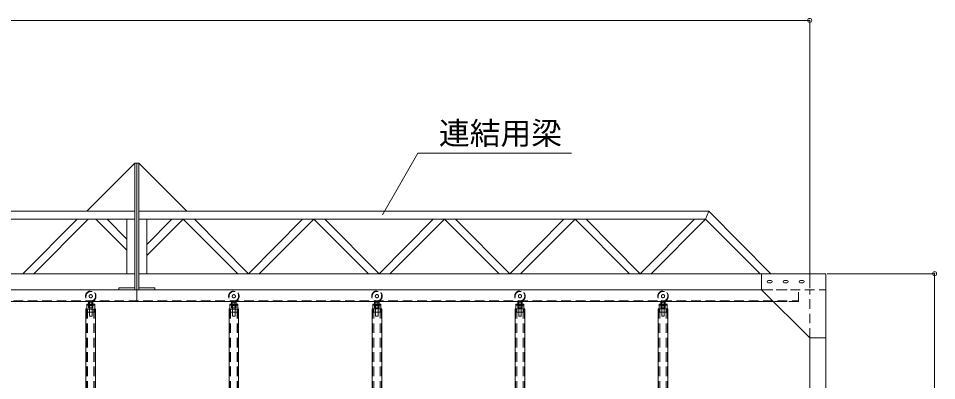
# Model space of a CAD drawing. Units: millimetres, scale not verified. Extents: x -12406 to 12406, y -8553 to 8553.
# Drawn here: x -2543 to 3189, y -732 to 1531 of the extents above; entities that cross this region are included whole.
import ezdxf
from ezdxf.enums import TextEntityAlignment as Align

# ---------------------------------------------------------------- set-up
doc = ezdxf.new("R2010")
doc.units = ezdxf.units.MM
doc.header["$LTSCALE"] = 50
doc.header["$PDMODE"] = 32
doc.header["$PDSIZE"] = 25
for name, pattern in [('CHAIN2', [12, 9, -1, 1, -1]), ('DASHED1', [1.8, 1.2, -0.6]), ('DOUBLE_CHAIN2', [12.8, 9, -1, 0.6, -0.6, 0.6, -1])]:
    doc.linetypes.add(name, pattern=pattern)
doc.layers.add('0-0_0', color=7, linetype='Continuous', lineweight=9)
doc.styles.add('ＭＳ ゴシック', font='')
doc.styles.get('ＭＳ ゴシック').set_extended_font_data('MS Gothic')

msp = doc.modelspace()

# ---------------------------------------------------------------- linework, layer by layer
at = {"layer": '0-0_0'}
for p, q in [((2396.07, 1518.12), (-11103.95, 1518.12)), ((-11003.95, 1518.12), (2296.07, 1518.12)), ((2396.07, -154), (2396.07, 1519.12)), ((-270.16, 303.58), (-50, 689.72)), ((-50, 689.72), (909.24, 689.72)), ((-1815.94, 626), (-2115.95, 326)), ((-1803.94, 626), (-1803.94, -238.68)), ((-1791.95, 326), (-1791.95, 626)), ((-1791.95, 626), (-1491.94, 326)), ((-1815.94, 326), (-6891.94, 326)), ((-1815.94, 326), (-1815.94, -164)), ((-1791.94, 326), (-1791.94, -164)), ((-1791.94, 326), (1766.98, 326)), ((1766.98, 326), (1746.59, 276)), ((1766.98, 326), (2154.26, -64)), ((-5890.48, 276), (-1815.94, 276)), ((-2177, 276), (-2514.64, -64)), ((-2106.96, 276), (-2447.89, -64)), ((-2059.76, 276), (-1865.94, 82.72)), ((-1989.72, 276), (-1865.94, 151.35)), ((-1865.94, -63.44), (-1865.94, 276)), ((1746.59, 276), (-1791.94, 276)), ((-1741.94, -63.44), (-1741.94, 276)), ((-1584.88, 276), (-1741.94, 117.84)), ((-1514.86, 276), (-1741.94, 49.53)), ((-1514.86, 276), (-1173.91, -64)), ((-1444.82, 276), (-1107.18, -64)), ((-769.54, 276), (-1107.18, -64)), ((-699.5, 276), (-1040.44, -64)), ((-699.5, 276), (-358.56, -64)), ((-629.47, 276), (-291.83, -64)), ((45.81, 276), (-291.83, -64)), ((115.84, 276), (-225.09, -64)), ((115.84, 276), (456.78, -64)), ((185.88, 276), (523.52, -64)), ((861.21, 276), (523.57, -64)), ((931.25, 276), (590.31, -64)), ((931.25, 276), (1272.18, -64)), ((1001.28, 276), (1338.91, -64)), ((1676.56, 276), (1338.91, -64)), ((1746.59, 276), (1405.65, -64)), ((1746.59, 276), (2087.53, -64)), ((-1815.94, -64), (-5890.48, -64)), ((-1791.94, -64), (2096.09, -64)), ((2496.06, -64), (2096.09, -64)), ((2096.09, -164), (2096.09, -64)), ((2138.09, -106.51), (2154.09, -106.51)), ((2238.08, -106.51), (2254.07, -106.51)), ((2338.07, -106.51), (2354.07, -106.51)), ((2496.06, -64), (2496.06, -4063.67)), ((2505.06, -64), (3177.06, -64)), ((3176.06, -4564.01), (3176.06, -64)), ((-11034.27, -164), (-1815.94, -164)), ((-1916.38, -152), (-1815.94, -152)), ((-1916.38, -152), (-1916.38, -164)), ((-1803.94, -164), (-1803.94, -238.68)), ((2096.09, -164), (-1803.94, -164)), ((-1691.51, -152), (-1791.94, -152)), ((-1691.51, -152), (-1691.51, -164)), ((2096.09, -164), (2396.07, -464)), ((2138.09, -121.5), (2154.09, -121.5)), ((2238.08, -121.5), (2254.07, -121.5)), ((2338.07, -121.5), (2354.07, -121.5)), ((3176.06, -164), (3176.06, -4464.01)), ((-10853.66, -238.68), (-1803.94, -238.68)), ((-2121.41, -4504.12), (-2121.41, -284.34)), ((-2116.4, -284.34), (-2121.41, -284.34)), ((-2116.4, -254.34), (-2116.4, -304.34)), ((-2077.66, -241.27), (-2105.37, -241.27)), ((-2105.37, -254.27), (-2105.37, -241.27)), ((-2077.66, -254.27), (-2105.37, -254.27)), ((-2099.41, -241.27), (-2099.41, -237.11)), ((-2098.44, -254.27), (-2098.44, -241.27)), ((-2084.59, -254.27), (-2084.59, -241.27)), ((-2083.41, -241.27), (-2083.41, -237.11)), ((-2077.66, -254.27), (-2077.66, -241.27)), ((-2061.4, -4504.12), (-2061.4, -284.34)), ((2170.77, -238.68), (-1803.94, -238.68)), ((-1228.4, -4504.12), (-1228.4, -284.34)), ((-1223.4, -284.34), (-1228.4, -284.34)), ((-1223.4, -254.34), (-1223.4, -304.34)), ((-1173.4, -254.34), (-1223.4, -254.34)), ((-1212.37, -254.27), (-1212.37, -241.27)), ((-1184.65, -254.27), (-1212.37, -254.27)), ((-1206.4, -241.27), (-1206.4, -237.11)), ((-1205.44, -254.27), (-1205.44, -241.27)), ((-1191.59, -254.27), (-1191.59, -241.27)), ((-1190.4, -241.27), (-1190.4, -237.11)), ((-1168.4, -284.34), (-1173.4, -284.34)), ((-1168.4, -4504.12), (-1168.4, -284.34)), ((-335.4, -4504.12), (-335.4, -284.34)), ((-330.41, -284.34), (-335.4, -284.34)), ((-330.41, -254.34), (-330.41, -304.34)), ((-319.37, -253.84), (-319.37, -240.84)), ((-291.65, -253.84), (-319.37, -253.84)), ((-313.4, -240.84), (-313.4, -236.68)), ((-312.44, -253.84), (-312.44, -240.84)), ((-298.59, -253.84), (-298.59, -240.84)), ((-297.41, -240.84), (-297.41, -236.68)), ((-275.4, -284.34), (-280.41, -284.34)), ((-275.4, -4504.12), (-275.4, -284.34)), ((557.6, -4504.12), (557.6, -284.34)), ((562.59, -284.34), (557.6, -284.34)), ((562.59, -253.91), (562.59, -304.34)), ((601.35, -240.84), (573.63, -240.84)), ((573.63, -253.84), (573.63, -240.84)), ((601.35, -253.84), (573.63, -253.84)), ((579.6, -240.84), (579.6, -236.68)), ((580.56, -253.84), (580.56, -240.84)), ((594.41, -253.84), (594.41, -240.84)), ((595.59, -240.84), (595.59, -236.68)), ((601.35, -253.84), (601.35, -240.84)), ((617.6, -284.34), (612.59, -284.34)), ((617.6, -4504.12), (617.6, -284.34)), ((1450.6, -4504.12), (1450.6, -284.34)), ((1455.6, -284.34), (1450.6, -284.34)), ((1455.6, -253.91), (1455.6, -304.34)), ((1494.35, -240.84), (1466.63, -240.84)), ((1466.63, -253.84), (1466.63, -240.84)), ((1494.35, -253.84), (1466.63, -253.84)), ((1472.6, -240.84), (1472.6, -236.68)), ((1473.56, -253.84), (1473.56, -240.84)), ((1487.41, -253.84), (1487.41, -240.84)), ((1488.6, -240.84), (1488.6, -236.68)), ((1494.35, -253.84), (1494.35, -240.84)), ((1510.6, -284.34), (1505.6, -284.34)), ((1510.6, -4504.12), (1510.6, -284.34)), ((562.59, -304.34), (612.59, -304.34)), ((2396.07, -4563.62), (2396.07, -463.97)), ((2496.06, -464), (2396.07, -464))]:
    msp.add_line(p, q, dxfattribs=at)
at = {"layer": '0-0_0', "linetype": 'CHAIN2'}
msp.add_line((2096.09, -64), (2096.09, -164), dxfattribs=at)
at = {"layer": '0-0_0', "linetype": 'DASHED1'}
for p, q in [((-11034.27, -165.6), (2326.38, -165.6)), ((2096.09, -164), (2496.06, -164)), ((2326.38, -238.68), (2326.38, -164)), ((2396.07, -463.97), (2396.07, -164)), ((-11034.27, -232.68), (2326.38, -232.68)), ((-11034.27, -236.68), (2326.38, -236.68)), ((-2119.11, -284.34), (-2119.11, -4504.34)), ((-2066.4, -260.77), (-2116.4, -260.77)), ((-2116.4, -284.77), (-2066.4, -284.77)), ((-2111.4, -284.34), (-2111.4, -4504.34)), ((-2105.37, -277.27), (-2105.37, -260.34)), ((-2077.66, -264.27), (-2105.37, -264.27)), ((-2077.66, -277.27), (-2105.37, -277.27)), ((-2099.41, -329.84), (-2099.41, -241.27)), ((-2083.41, -329.84), (-2083.41, -241.27)), ((-2077.66, -277.27), (-2077.66, -260.34)), ((-2071.41, -284.34), (-2071.41, -4504.34)), ((-2063.7, -284.34), (-2063.7, -4504.34)), ((-1226.11, -284.34), (-1226.11, -4504.34)), ((-1173.4, -260.77), (-1223.4, -260.77)), ((-1223.4, -284.77), (-1173.4, -284.77)), ((-1218.4, -284.34), (-1218.4, -4504.34)), ((-1212.37, -277.27), (-1212.37, -260.34)), ((-1184.65, -264.27), (-1212.37, -264.27)), ((-1184.65, -277.27), (-1212.37, -277.27)), ((-1190.4, -329.84), (-1190.4, -241.27)), ((-1184.65, -277.27), (-1184.65, -260.34)), ((-1178.4, -284.34), (-1178.4, -4504.34)), ((-1170.71, -284.34), (-1170.71, -4504.34)), ((-333.1, -284.34), (-333.1, -4504.34)), ((-280.41, -260.34), (-330.41, -260.34)), ((-330.41, -284.34), (-280.41, -284.34)), ((-325.4, -284.34), (-325.4, -4504.34)), ((-319.37, -276.84), (-319.37, -259.91)), ((-291.65, -263.84), (-319.37, -263.84)), ((-291.65, -276.84), (-319.37, -276.84)), ((-297.41, -329.4), (-297.41, -240.84)), ((-291.65, -276.84), (-291.65, -259.91)), ((-285.4, -284.34), (-285.4, -4504.34)), ((-277.7, -284.34), (-277.7, -4504.34)), ((559.89, -284.34), (559.89, -4504.34)), ((612.59, -260.34), (562.59, -260.34)), ((562.59, -283.9), (612.59, -283.9)), ((567.6, -284.34), (567.6, -4504.34)), ((573.63, -276.84), (573.63, -259.91)), ((601.35, -263.84), (573.63, -263.84)), ((601.35, -276.84), (573.63, -276.84)), ((579.6, -329.4), (579.6, -240.84)), ((595.59, -329.4), (595.59, -240.84)), ((601.35, -276.84), (601.35, -259.91)), ((607.6, -284.34), (607.6, -4504.34)), ((615.29, -284.34), (615.29, -4504.34)), ((1452.89, -284.34), (1452.89, -4504.34)), ((1505.6, -260.34), (1455.6, -260.34)), ((1455.6, -284.34), (1505.6, -284.34)), ((1460.6, -284.34), (1460.6, -4504.34)), ((1466.63, -276.84), (1466.63, -259.91)), ((1494.35, -263.84), (1466.63, -263.84)), ((1494.35, -276.84), (1466.63, -276.84)), ((1472.6, -329.4), (1472.6, -240.84)), ((1488.6, -329.4), (1488.6, -240.84)), ((1494.35, -276.84), (1494.35, -259.91)), ((1500.6, -284.34), (1500.6, -4504.34)), ((1508.3, -284.34), (1508.3, -4504.34)), ((2326.38, -238.68), (2170.77, -238.68)), ((-2083.41, -329.84), (-2099.41, -329.84)), ((595.59, -329.4), (579.6, -329.4)), ((1488.6, -329.4), (1472.6, -329.4))]:
    msp.add_line(p, q, dxfattribs=at)
at = {"layer": '0-0_0', "linetype": 'DOUBLE_CHAIN2'}
for p, q in [((-330.41, -254.34), (-330.41, -253.91)), ((562.59, -254.34), (562.59, -253.91))]:
    msp.add_line(p, q, dxfattribs=at)
at = {"layer": '0-0_0'}
for points in [[(-1815.94, 326), (-1815.94, 626), (-1791.95, 626)], [(-2116.4, -304.34), (-2066.4, -304.34), (-2066.4, -254.34), (-2116.4, -254.34)], [(-1223.4, -304.34), (-1173.4, -304.34), (-1173.4, -254.34)], [(-1184.65, -254.27), (-1184.65, -241.27), (-1212.37, -241.27)], [(-330.41, -303.91), (-280.41, -303.91), (-280.41, -253.91), (-330.41, -253.91)], [(-291.65, -253.84), (-291.65, -240.84), (-319.37, -240.84)], [(612.59, -303.91), (612.59, -253.91), (562.59, -253.91)], [(1455.6, -303.91), (1505.6, -303.91), (1505.6, -253.91), (1455.6, -253.91)]]:
    msp.add_lwpolyline(points, dxfattribs=at)
at = {"layer": '0-0_0', "linetype": 'DASHED1'}
for points in [[(-1190.4, -329.84), (-1206.4, -329.84), (-1206.4, -241.27)], [(-297.41, -329.4), (-313.4, -329.4), (-313.4, -240.84)]]:
    msp.add_lwpolyline(points, dxfattribs=at)
for centre, radius in [((-305.41, -204.41), 32.5), ((587.59, -204.41), 32.5), ((1480.6, -204.41), 32.5), ((-2091.4, -204.84), 32.5), ((-2091.4, -204.84), 30), ((-2091.4, -204.84), 10), ((-1198.4, -204.84), 32.5), ((-1198.4, -204.84), 30), ((-1198.4, -204.84), 10), ((-305.41, -204.41), 30), ((-305.41, -204.41), 10), ((587.59, -204.41), 30), ((587.59, -204.41), 10), ((1480.6, -204.41), 30), ((1480.6, -204.41), 10)]:
    msp.add_circle(centre, radius, dxfattribs=at)
at = {"layer": '0-0_0'}
for centre, start, end in [((2138.09, -114), 90, 270), ((2154.09, -114), 270, 90), ((2238.08, -114), 90, 270), ((2254.07, -114), 270, 90), ((2338.07, -114), 90, 270), ((2354.07, -114), 270, 90)]:
    msp.add_arc(centre, 7.5, start, end, dxfattribs=at)
for p in [(2396.07, 1518.12), (3176.06, -64)]:
    msp.add_point(p, dxfattribs=at)

# ---------------------------------------------------------------- texts
at = {"layer": '0-0_0', "style": 'ＭＳ ゴシック'}
msp.add_text('連結用梁', height=140.8, dxfattribs=at).set_placement((82, 700.42), align=Align.BOTTOM_LEFT)

doc.saveas('drawing.dxf')
